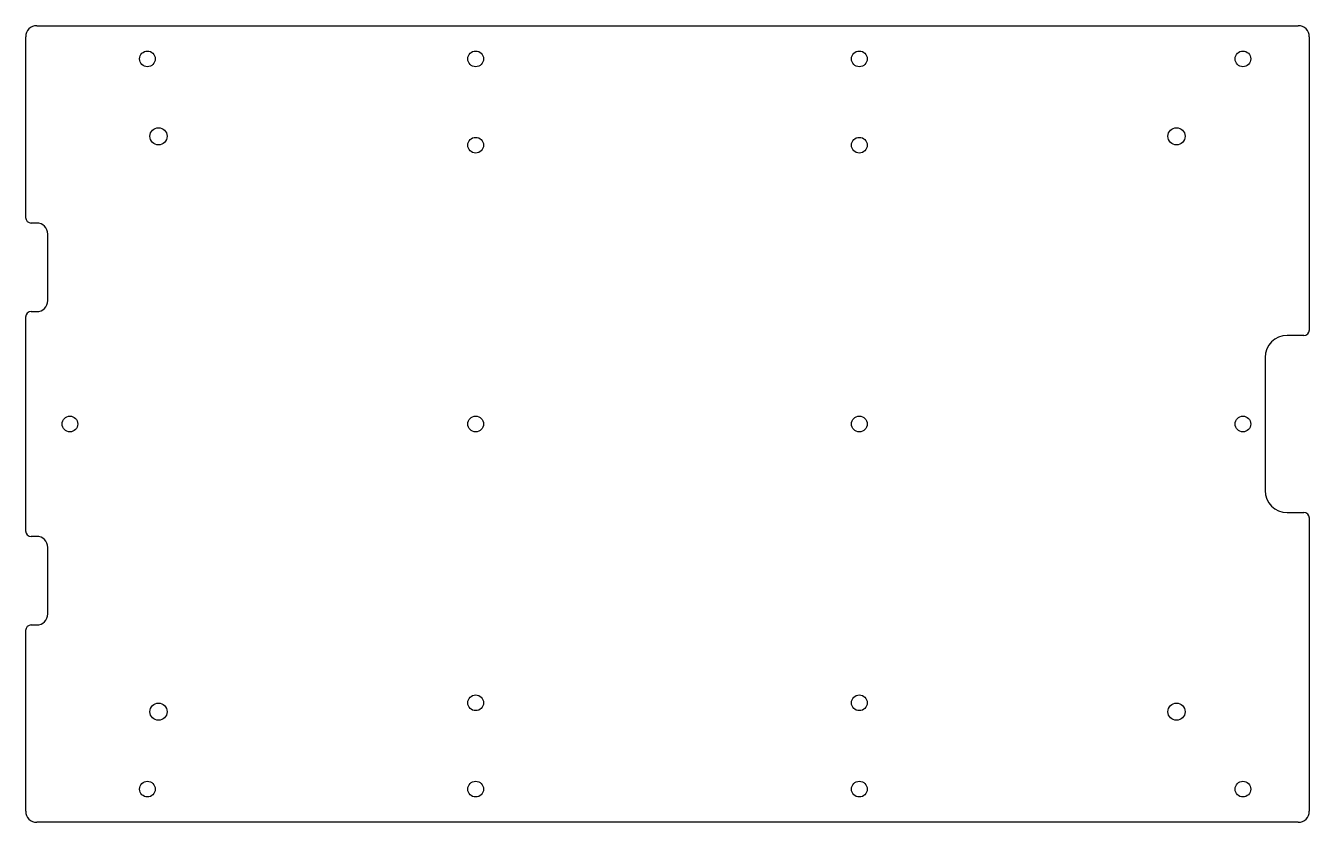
# Model space of a CAD drawing. Extents: x -7.3 to 7.3, y -4.5 to 4.5.
import ezdxf

# ---------------------------------------------------------------- set-up
doc = ezdxf.new("R2010")
doc.units = 0
doc.layers.get('0').update_dxf_attribs({"linetype": 'CONTINUOUS'})

msp = doc.modelspace()

# ---------------------------------------------------------------- linework, layer by layer
at = {"color": 7, "linetype": 'CONTINUOUS'}
for p, q in [((-7.125, 4.5), (7.125, 4.5)), ((-7.25, 2.333), (-7.25, 4.375)), ((7.25, 4.375), (7.25, 1.062)), ((-7.125, 2.27), (-7.188, 2.27)), ((-7, 1.395), (-7, 2.145)), ((-7.25, -1.208), (-7.25, 1.208)), ((-7.188, 1.27), (-7.125, 1.27)), ((7.188, 1), (7, 1)), ((6.75, 0.75), (6.75, -0.75)), ((7, -1), (7.188, -1)), ((7.25, -1.062), (7.25, -4.375)), ((-7.125, -1.27), (-7.188, -1.27)), ((-7, -2.145), (-7, -1.395)), ((-7.188, -2.27), (-7.125, -2.27)), ((-7.25, -4.375), (-7.25, -2.333)), ((7.125, -4.5), (-7.125, -4.5))]:
    msp.add_line(p, q, dxfattribs=at)
for centre, radius in [((-5.875, 4.125), 0.0885), ((-2.167, 4.125), 0.0885), ((2.167, 4.125), 0.0885), ((6.5, 4.125), 0.0885), ((-5.75, 3.25), 0.0968), ((5.75, 3.25), 0.0968), ((-2.167, 3.15), 0.0885), ((2.167, 3.15), 0.0885), ((-6.75, 0), 0.0885), ((-2.167, 0), 0.0885), ((2.167, 0), 0.0885), ((6.5, 0), 0.0885), ((-5.75, -3.25), 0.0968), ((-2.167, -3.15), 0.0885), ((2.167, -3.15), 0.0885), ((5.75, -3.25), 0.0968), ((-5.875, -4.125), 0.0885), ((-2.167, -4.125), 0.0885), ((2.167, -4.125), 0.0885), ((6.5, -4.125), 0.0885)]:
    msp.add_circle(centre, radius, dxfattribs=at)
for centre, radius, start, end in [((-7.125, 4.375), 0.125, 90, 180), ((7.125, 4.375), 0.125, 0, 90), ((-7.188, 2.333), 0.0625, 180, 270), ((-7.125, 2.145), 0.125, 0, 90), ((-7.125, 1.395), 0.125, 270, 0), ((-7.188, 1.208), 0.0625, 90, 180), ((7.188, 1.062), 0.0625, 270, 0), ((7, 0.75), 0.25, 90, 180), ((7, -0.75), 0.25, 180, 270), ((7.188, -1.062), 0.0625, 0, 90), ((-7.188, -1.208), 0.0625, 180, 270), ((-7.125, -1.395), 0.125, 0, 90), ((-7.125, -2.145), 0.125, 270, 0), ((-7.188, -2.333), 0.0625, 90, 180), ((-7.125, -4.375), 0.125, 180, 270), ((7.125, -4.375), 0.125, 270, 0)]:
    msp.add_arc(centre, radius, start, end, dxfattribs=at)

doc.saveas('drawing.dxf')
